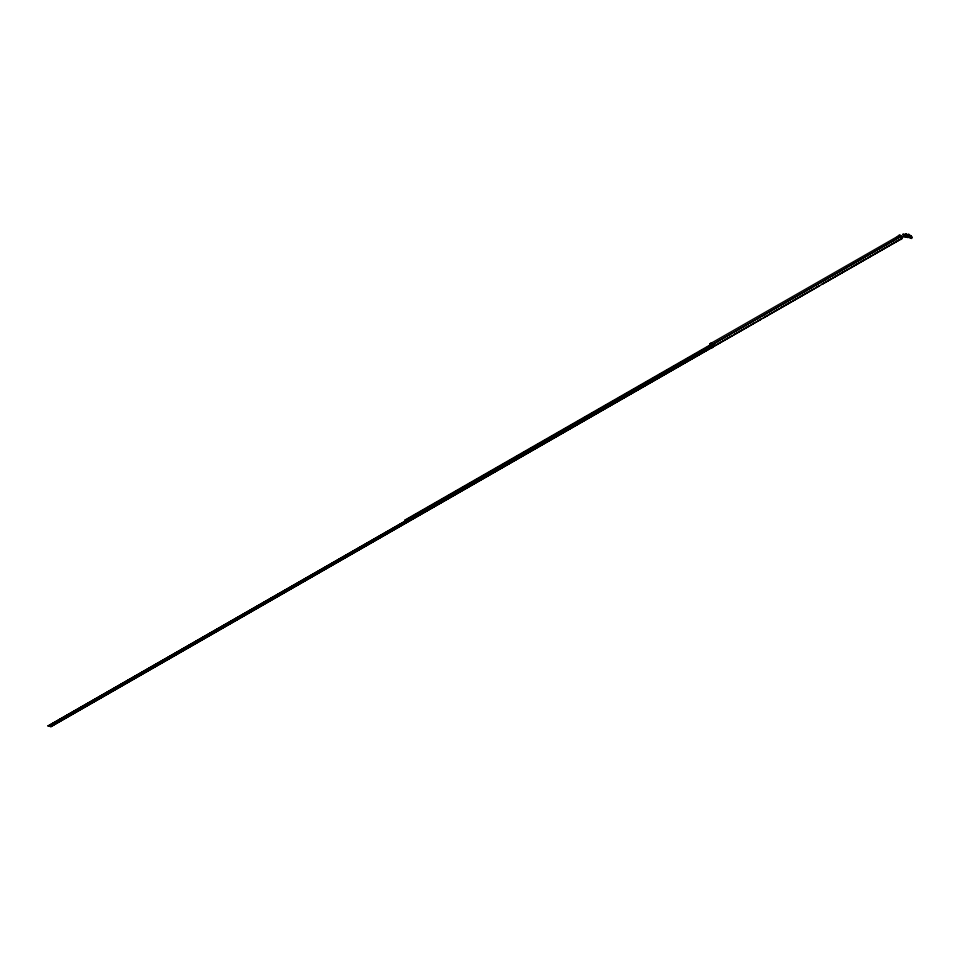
<?xml version="1.0" encoding="UTF-8"?>
<svg xmlns="http://www.w3.org/2000/svg" width="960" height="960" viewBox="0 0 960 960"><rect width="100%" height="100%" fill="white"/><g stroke="black" fill="none" stroke-linecap="round" stroke-linejoin="round"><path stroke-width="1.44" d="M906.84 235.716C904.752 236.124 907.5 233.928 902.712 234.36M911.34 236.316L910.776 237.768L910.788 236.088L909.732 236.976L909.66 235.38M909.648 236.928L910.476 236.364L907.944 234.996L911.76 237.768L910.284 236.028L909.216 237.696M909.828 237.048C915.504 239.424 906.54 234.672 911.34 236.352M911.04 237.228L910.044 235.944M909.516 236.64L910.32 237.552L911.244 236.748M904.296 234.564C902.916 236.904 905.436 234 904.116 235.512M905.916 235.968L905.592 235.32L906.708 235.548M908.004 236.724L908.076 236.688A1.86 1.14 15.2 0 0 907.764 236.88L908.04 236.94A2.424 1.452 -77.1 0 1 908.376 236.616L907.344 237.456L909.084 236.592M907.5 235.728L906.552 236.388L906.996 234.804M881.748 249.708L882.348 249.852M898.44 236.652A2.136 1.5 60.2 0 1 901.02 236.052A2.136 1.5 60.2 0 1 900.9 239.304L900.936 238.776M909.276 235.62C908.364 238.632 910.2 234.732 909.816 236.244M905.46 234.336L907.536 234.828A1.86 1.14 15.2 0 1 907.8 234.636A1.956 1.356 32.4 0 1 908.1 234.48L909.144 234.36M908.808 236.856L908.508 236.94A25.284 15.168 -77.1 0 1 907.992 237.204L909.12 236.652M904.428 235.98L903.624 234.396L903.516 235.524L904.896 235.956L904.152 234.9L904.128 235.848M906.072 235.824C907.632 233.796 908.088 235.764 908.16 234.504M911.508 237.084L911.268 236.34M910.956 237.66L909.732 236.364L911.664 236.928M910.404 237.312L911.652 236.868M907.608 235.296L908.1 235.152A1.872 1.296 32.4 0 0 908.436 234.96L907.884 235.2A16.704 11.604 32.4 0 0 908.364 234.996L907.116 235.404L907.752 235.128A25.38 15.228 -77.1 0 0 908.268 234.888L907.116 235.404M908.724 236.952L908.724 236.952A1.872 1.296 32.4 0 1 908.352 237.228L908.592 237.06A16.704 11.604 32.4 0 1 908.148 237.24L908.46 237.024A24.492 17.628 76.6 0 1 907.62 237.396L908.592 236.652L907.344 237.456M906.312 234.528L905.496 234.384L906.492 236.064M904.512 235.428L903.492 234.792M906.42 236.016L906.564 234.612L905.928 235.32M910.428 235.656L910.128 236.688M905.268 234.732L906.42 235.464L905.304 234.432M908.616 236.472L907.968 237.108A25.776 15.468 -77.1 0 0 908.532 236.952L907.848 237.252L908.592 236.964A25.356 15.216 -77.1 0 1 908.112 237.144A29.868 21.828 69.1 0 1 907.62 237.384L907.644 237.42M908.256 237.3C910.308 237.36 907.104 237.432 908.328 237.204M905.904 234.876L906.66 234.372M908.184 237.18L905.484 236.88L906.9 236.352L906.072 236.268M908.388 234.876L907.812 234.9A2.424 1.452 -77.1 0 1 908.256 234.48L908.28 234.432M906.096 235.596L905.976 234.612M908.364 234.996L907.62 235.176L908.028 234.648M908.124 235.176L908.4 234.564M905.592 236.856L905.928 236.28M904.14 235.836L903.792 234.456M905.448 234.42L906.564 235.296M910.716 237.024L910.044 235.848M911.016 237.36L910.272 237.06M910.728 237.252L911.304 237.204M911.184 237.312L911.532 236.508L911.16 237.084M907.836 234.996L907.848 235.26A29.868 21.828 69.1 0 1 907.392 235.332L907.416 235.356A24.492 17.628 76.6 0 0 908.232 234.972A25.284 15.168 -77.1 0 1 907.764 235.152L907.836 235.188A25.776 15.468 -77.1 0 0 908.304 234.888M903.504 234.552L905.436 234.876M903.732 236.616L905.592 236.736M905.316 236.676L902.868 236.484M910.86 238.26L911.58 238.416M909.072 235.5L909.816 234.984L909 235.416M907.596 236.928L906.084 236.964L906.9 236.412M910.488 236.004L909.564 236.736M911.22 236.916L910.212 237.492M904.284 234.936L903.552 235.548M909.924 235.68L909.276 235.74M906.372 234.576L905.604 235.8M908.208 234.768L907.416 235.02M909.804 235.548L909.12 235.56L909.912 235.488M911.556 238.452L910.008 237.708L910.908 238.248M902.64 234.42L904.116 235.596M902.868 236.472L903.84 236.568M905.676 236.568L906.876 236.316M710.148 343.944L712.656 344.52L710.136 343.812L898.704 235.836M713.196 345.6L408.012 520.548L405.036 520.008L711.468 344.172M405.996 520.092L901.188 236.268L406.176 520.092M713.448 344.568L48.012 726L407.028 520.008M453.852 493.164L456.456 491.664M460.356 489.432L462.96 487.944M518.892 455.868L521.496 454.38M669.792 369.348L672.384 367.86M676.296 365.616L678.888 364.128M713.556 344.592L48.684 726.024L435.264 504.564M437.628 503.016L458.676 491.088M461.04 489.588L493.8 470.952M496.404 469.5L517.212 457.524M519.576 456.024L552.336 437.388M559.908 432.9L616.068 400.848M618.444 399.336L627.78 394.128M630.144 392.628L651.192 380.7M653.568 379.2L674.604 367.284M676.98 365.772L699.324 353.112M701.928 351.66L709.728 347.148M407.688 520.476L714.132 344.724M49.932 726.3L713.208 345.732M49.824 726.276L713.34 345.876M50.556 726.444L713.964 346.02M716.568 344.58L720.468 342.3M723.084 340.848L732.18 335.58M734.784 334.128L749.088 325.884M751.692 324.432L754.296 322.908M758.196 320.712L760.8 319.176M763.404 317.724L767.304 315.444M769.908 313.992L772.5 312.456M775.116 311.016L779.004 308.736M781.62 307.284L790.716 302.016M793.32 300.576L807.624 292.32M810.228 290.88L812.832 289.344M816.732 287.148L819.336 285.612M821.94 284.16L831.036 278.904M833.652 277.452L847.956 269.208M850.56 267.756L866.16 258.756M868.764 257.316L871.368 255.78M873.972 254.328L877.872 252.048M880.476 250.596L889.572 245.34M892.188 243.888L899.988 239.364M761.112 319.284L50.88 726.66L901.548 238.68M763.668 317.784L819.648 285.72M822.204 284.22L900.288 239.484M905.784 236.34L906.444 236.664M906.528 235.272L906.216 234.636L906.384 235.428M905.808 234.288L906.78 234.264M905.844 234.216L906.504 234.216M900.66 238.524L901.596 238.74M405.036 520.008L408.012 520.512M48 725.868L50.88 726.66M910.272 235.752L910.824 236.376M897.06 237.228L897.12 237.852M709.908 345.84A2.352 1.644 60.2 0 1 711.144 343.272A2.352 1.644 60.2 0 1 713.388 346.212A2.352 1.644 60.2 0 1 711 347.268M709.908 345.288A2.136 1.5 60.2 0 1 711.468 343.524A2.136 1.5 60.2 0 1 713.208 346.296A2.136 1.5 60.2 0 1 711.048 347.1M898.272 236.592A2.352 1.644 60.2 0 1 901.116 235.92A2.352 1.644 60.2 0 1 900.972 239.496"/></g></svg>
